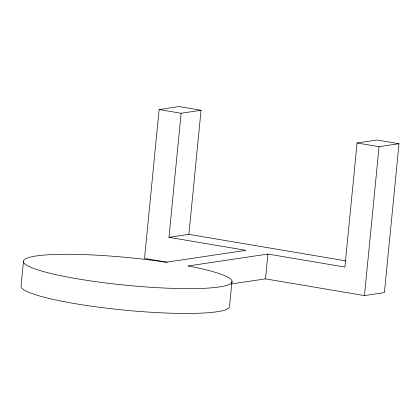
<?xml version="1.0" encoding="UTF-8"?>
<svg xmlns="http://www.w3.org/2000/svg" width="420" height="420" viewBox="0 0 420 420"><rect width="100%" height="100%" fill="white"/><g stroke="black" fill="none" stroke-linecap="round" stroke-linejoin="round"><path stroke-width="0.63" d="M23.431 261.776L21 286.592A104.811 13.86 5.6 0 0 127.937 310.459A104.811 13.86 5.6 0 0 229.572 305.97L232.008 281.159M201.054 110.287L181.12 113.258L168.95 237.337L188.89 234.36L201.054 110.287L179.062 106.57L159.122 109.547L144.527 258.437L167.165 262.259M265.493 278.869L267.923 254.053L344.904 267.057L357.068 142.984L377.008 140.012L399 143.729L384.4 292.614L364.466 295.591L265.493 278.869L231.772 283.899M364.466 295.591L379.06 146.701L399 143.729M267.923 254.053L188.171 265.949L189.1 266.117A104.811 13.86 5.6 0 1 178.227 288.519A104.811 13.86 5.6 0 1 23.646 262.4A104.811 13.86 5.6 0 1 165.175 262.075L166.178 262.232L245.931 250.341L168.95 237.337M159.122 109.547L181.12 113.258M357.068 142.984L379.06 146.701M188.89 234.36L346.08 260.915"/></g></svg>
